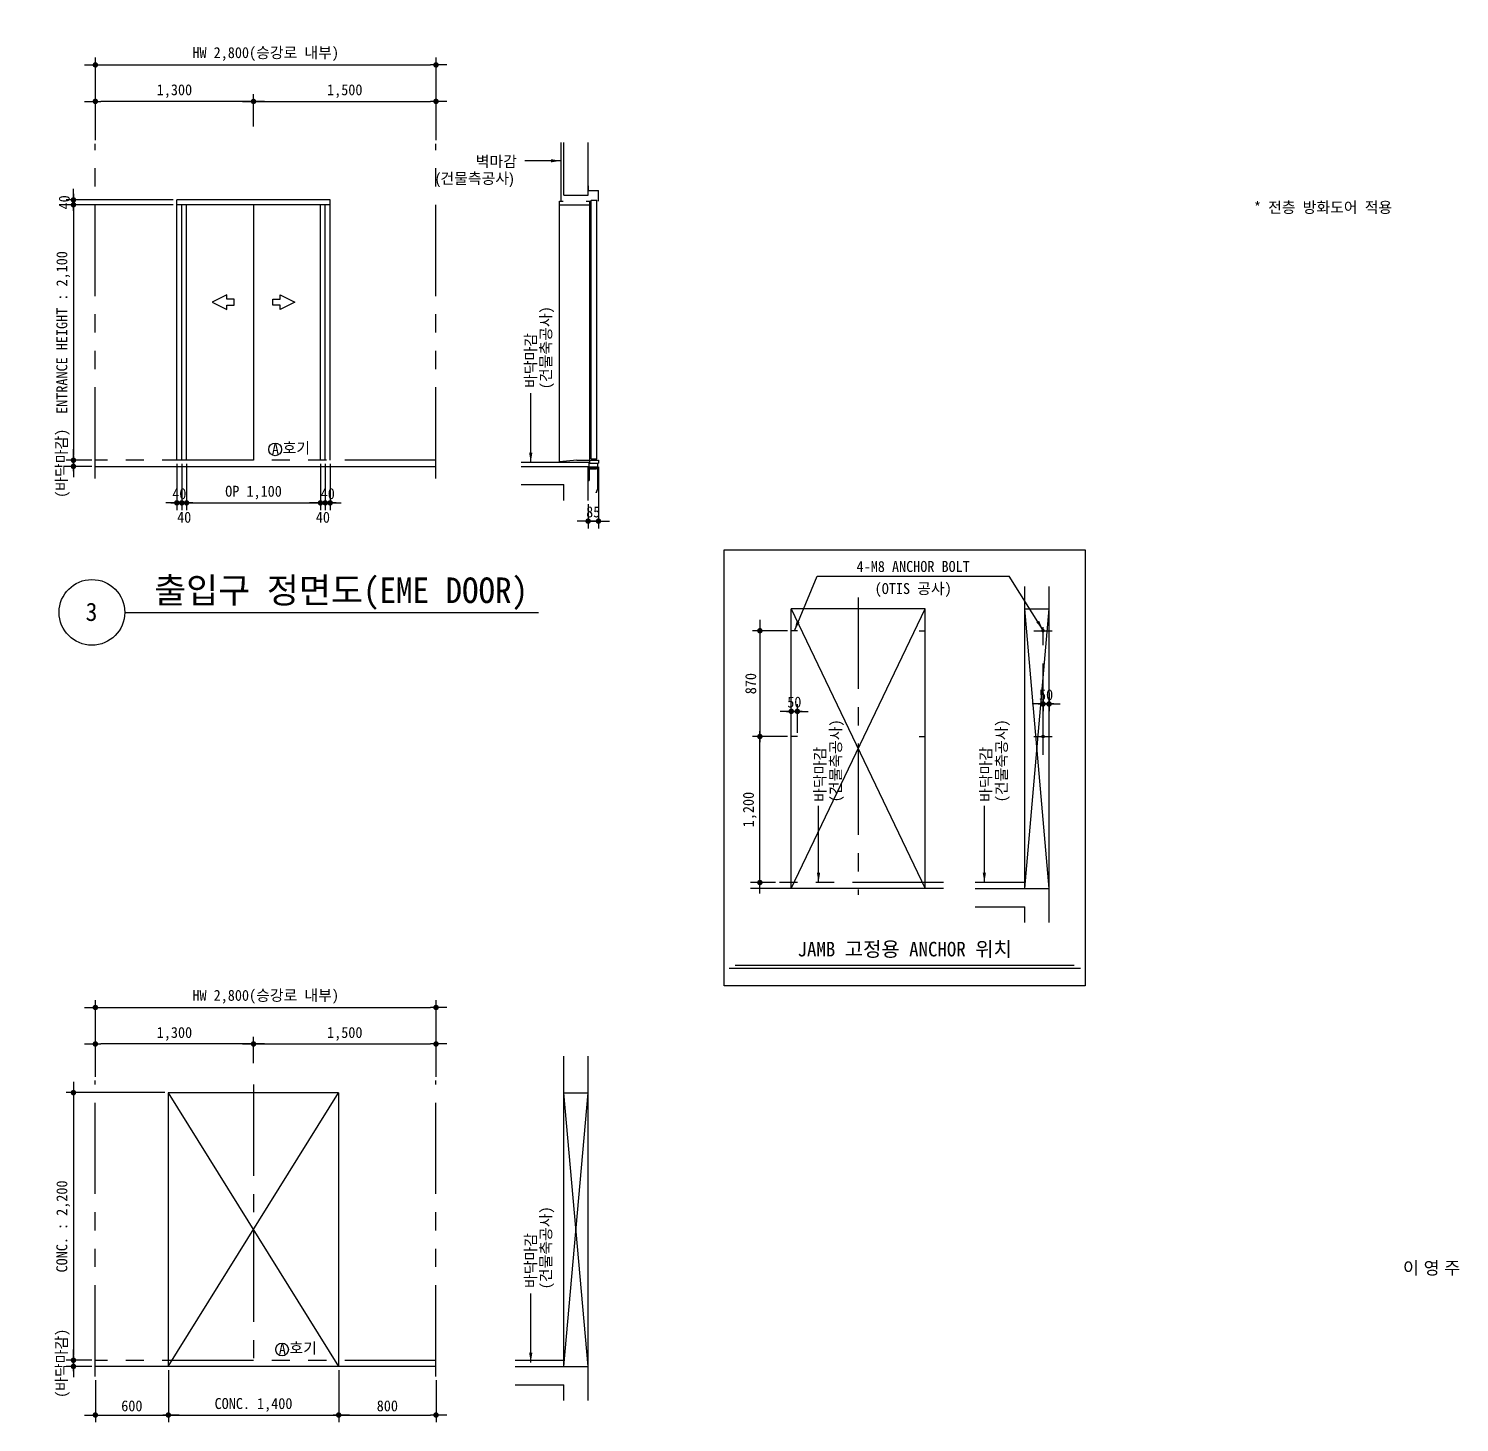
# Model space of a CAD drawing. Extents: x -9109 to 174251, y 57759 to 115528.
# Drawn here: x 53530 to 65290, y 85162 to 96618 of the extents above; entities that cross this region are included whole.
import ezdxf
from ezdxf.enums import TextEntityAlignment as Align

# ---------------------------------------------------------------- set-up
doc = ezdxf.new("R2010")
doc.units = 0
doc.header["$LTSCALE"] = 600
doc.header["$MEASUREMENT"] = 0
doc.linetypes.add('CENTER', pattern=[2, 1.25, -0.25, 0.25, -0.25])
doc.linetypes.add('PHANTOM', pattern=[2.5, 1.25, -0.25, 0.25, -0.25, 0.25, -0.25])
doc.layers.get('0').update_dxf_attribs({"linetype": 'CONTINUOUS'})
for name, color, linetype in [('1', 3, 'CONTINUOUS'), ('3', 1, 'CENTER'), ('4', 6, 'PHANTOM'), ('A-BORD-TEXT', 3, 'CONTINUOUS'), ('A-DIMS', 7, 'CONTINUOUS')]:
    doc.layers.add(name, color=color, linetype=linetype)
for name, color, linetype, lineweight in [('A-MKXS-LEAD', 7, 'CONTINUOUS', 25), ('A-XXXX-SYMB', 7, 'CONTINUOUS', 25), ('A-XXXX-TABL', 7, 'CONTINUOUS', 25), ('A-XXXX-TXT1', 3, 'CONTINUOUS', 25), ('A-XXXX-TXT2', 3, 'CONTINUOUS', 25)]:
    doc.layers.add(name, color=color, linetype=linetype, lineweight=lineweight)
doc.styles.add('HY울릉도L', font='')
doc.styles.add('OTIS', font='')
doc.styles.add('굴림', font='')
doc.styles.add('돋움', font='')
doc.styles.add('돋움체', font='')
doc.styles.add('맑은고딕', font='')
doc.styles.get('HY울릉도L').set_extended_font_data('Dotum')
doc.styles.get('OTIS').set_extended_font_data('Dotum')
doc.styles.get('굴림').set_extended_font_data('Dotum')
doc.styles.get('돋움').set_extended_font_data('DotumChe')
doc.styles.get('돋움체').set_extended_font_data('DotumChe')
doc.styles.get('맑은고딕').set_extended_font_data('Dotum')
doc.dimstyles.new('CDIM', dxfattribs={"dimtxt": 3, "dimasz": 1.5, "dimexe": 2, "dimexo": 1, "dimgap": 1, "dimtad": 1, "dimdec": 0, "dimrnd": 0.5, "dimzin": 0, "dimdsep": 32, "dimlunit": 6, "dimtxsty": 'HY울릉도L', "dimblk1": '_CIDOT', "dimblk2": '_CIDOT', "dimsah": 1, "dimcen": 5.5, "dimclrd": 2, "dimclre": 2, "dimclrt": 7, "dimadec": 0, "dimazin": 0, "dimtfac": 1, "dimtdec": 0, "dimtix": 1, "dimtmove": 2, "dimatfit": 1, "dimldrblk": '_CIDOT', "dimfxl": 1, "dimtolj": 1, "dimtzin": 0, "dimlwd": -1, "dimarcsym": 0})
doc.dimstyles.new('OTIS', dxfattribs={"dimscale": 100, "dimtxt": 2.25, "dimasz": 2, "dimexe": 0.8, "dimexo": 0.8, "dimgap": 0.7, "dimtad": 1, "dimdsep": 46, "dimtxsty": '굴림', "dimblk": 'DOT', "dimcen": 0, "dimclrd": 3, "dimclre": 3, "dimclrt": 3, "dimadec": 0, "dimazin": 0, "dimtfac": 1, "dimtmove": 0, "dimatfit": 3, "dimfxl": 1, "dimtolj": 1, "dimarcsym": 0})

# ---------------------------------------------------------------- blocks, each defined once
blk = doc.blocks.new('_CIDOT')
at = {"color": 0, "linetype": 'ByBlock'}
blk.add_line((2, 0), (-1, 0), dxfattribs=at)
at = {"color": 0, "linetype": 'ByBlock', "const_width": 0.5}
blk.add_lwpolyline([(-0.25, 0, 1), (0.25, 0, 1)], format="xyb", close=True, dxfattribs=at)
blk = doc.blocks.new('*D274')
at = {"layer": 'A-DIMS', "lineweight": -2, "transparency": 16777216}
for p, q in [((54649, 87872), (53839, 87872)), ((54049, 85672), (53839, 85672))]:
    blk.add_line(p, q, dxfattribs=at)
at = {"layer": 'A-DIMS', "transparency": 16777216}
blk.add_line((53899, 87827), (53899, 85717), dxfattribs=at)
at = {"layer": 'A-DIMS', "transparency": 16777216, "xscale": 45, "yscale": 45, "zscale": 45}
for p, rotation in [((53899, 87872), 90), ((53899, 85672), 270)]:
    blk.add_blockref('_CIDOT', p, dxfattribs=dict(at, rotation=rotation))
at = {"layer": 'A-DIMS', "color": 3, "transparency": 16777216, "insert": (53815, 86772), "char_height": 90, "attachment_point": 5, "rotation": 90, "style": '돋움체'}
blk.add_mtext('\\A1;CONC. : 2,200', dxfattribs=at)
blk = doc.blocks.new('*D275')
at = {"layer": 'A-DIMS', "lineweight": -2, "transparency": 16777216}
for p, q in [((54719, 95170), (53839, 95170)), ((54049, 93070), (53839, 93070))]:
    blk.add_line(p, q, dxfattribs=at)
at = {"layer": 'A-DIMS', "transparency": 16777216}
blk.add_line((53899, 95125), (53899, 93115), dxfattribs=at)
at = {"layer": 'A-DIMS', "transparency": 16777216, "xscale": 45, "yscale": 45, "zscale": 45}
for p, rotation in [((53899, 95170), 90), ((53899, 93070), 270)]:
    blk.add_blockref('_CIDOT', p, dxfattribs=dict(at, rotation=rotation))
at = {"layer": 'A-DIMS', "color": 3, "transparency": 16777216, "insert": (53815, 94120), "char_height": 90, "attachment_point": 5, "rotation": 90, "style": '돋움체'}
blk.add_mtext('\\A1;ENTRANCE HEIGHT : 2,100', dxfattribs=at)
blk = doc.blocks.new('*D276')
at = {"layer": 'A-DIMS', "lineweight": -2, "transparency": 16777216}
for p, q in [((54679, 85592), (54679, 85162)), ((56079, 85592), (56079, 85162))]:
    blk.add_line(p, q, dxfattribs=at)
at = {"layer": 'A-DIMS', "transparency": 16777216}
blk.add_line((54724, 85222), (56034, 85222), dxfattribs=at)
at = {"layer": 'A-DIMS', "transparency": 16777216, "xscale": 45, "yscale": 45, "zscale": 45, "rotation": 180}
blk.add_blockref('_CIDOT', (54679, 85222), dxfattribs=at)
at = {"layer": 'A-DIMS', "transparency": 16777216, "xscale": 45, "yscale": 45, "zscale": 45}
blk.add_blockref('_CIDOT', (56079, 85222), dxfattribs=at)
at = {"layer": 'A-DIMS', "color": 3, "transparency": 16777216, "insert": (55379, 85305), "char_height": 90, "attachment_point": 5, "style": '돋움체'}
blk.add_mtext('\\A1;CONC. 1,400', dxfattribs=at)
blk = doc.blocks.new('*D277')
at = {"layer": 'A-DIMS', "lineweight": -2, "transparency": 16777216}
for p, q in [((54079, 95700), (54079, 96080)), ((55379, 95814), (55379, 96080))]:
    blk.add_line(p, q, dxfattribs=at)
at = {"layer": 'A-DIMS', "transparency": 16777216}
blk.add_line((55334, 96020), (54124, 96020), dxfattribs=at)
at = {"layer": 'A-DIMS', "transparency": 16777216, "xscale": 45, "yscale": 45, "zscale": 45, "rotation": 180}
blk.add_blockref('_CIDOT', (54079, 96020), dxfattribs=at)
at = {"layer": 'A-DIMS', "transparency": 16777216, "xscale": 45, "yscale": 45, "zscale": 45}
blk.add_blockref('_CIDOT', (55379, 96020), dxfattribs=at)
at = {"layer": 'A-DIMS', "color": 3, "transparency": 16777216, "insert": (54729, 96104), "char_height": 90, "attachment_point": 5, "style": '돋움체'}
blk.add_mtext('\\A1;1,300', dxfattribs=at)
blk = doc.blocks.new('*D278')
at = {"layer": 'A-DIMS', "lineweight": -2, "transparency": 16777216}
for p, q in [((55379, 95814), (55379, 96080)), ((56879, 95700), (56879, 96080))]:
    blk.add_line(p, q, dxfattribs=at)
at = {"layer": 'A-DIMS', "transparency": 16777216}
blk.add_line((55424, 96020), (56834, 96020), dxfattribs=at)
at = {"layer": 'A-DIMS', "transparency": 16777216, "xscale": 45, "yscale": 45, "zscale": 45, "rotation": 180}
blk.add_blockref('_CIDOT', (55379, 96020), dxfattribs=at)
at = {"layer": 'A-DIMS', "transparency": 16777216, "xscale": 45, "yscale": 45, "zscale": 45}
blk.add_blockref('_CIDOT', (56879, 96020), dxfattribs=at)
at = {"layer": 'A-DIMS', "color": 3, "transparency": 16777216, "insert": (56129, 96104), "char_height": 90, "attachment_point": 5, "style": '돋움체'}
blk.add_mtext('\\A1;1,500', dxfattribs=at)
blk = doc.blocks.new('*D279')
at = {"layer": 'A-DIMS', "lineweight": -2, "transparency": 16777216}
for p, q in [((54079, 95700), (54079, 96380)), ((56879, 95700), (56879, 96380))]:
    blk.add_line(p, q, dxfattribs=at)
at = {"layer": 'A-DIMS', "transparency": 16777216}
blk.add_line((54124, 96320), (56834, 96320), dxfattribs=at)
at = {"layer": 'A-DIMS', "transparency": 16777216, "xscale": 45, "yscale": 45, "zscale": 45, "rotation": 180}
blk.add_blockref('_CIDOT', (54079, 96320), dxfattribs=at)
at = {"layer": 'A-DIMS', "transparency": 16777216, "xscale": 45, "yscale": 45, "zscale": 45}
blk.add_blockref('_CIDOT', (56879, 96320), dxfattribs=at)
at = {"layer": 'A-DIMS', "color": 3, "transparency": 16777216, "insert": (55479, 96409), "char_height": 90, "attachment_point": 5, "style": '돋움체'}
blk.add_mtext('\\A1;HW 2,800(승강로 내부)', dxfattribs=at)
blk = doc.blocks.new('*D280')
at = {"layer": 'A-DIMS', "lineweight": -2, "transparency": 16777216}
for p, q in [((54079, 88002), (54079, 88332)), ((55379, 88115), (55379, 88332))]:
    blk.add_line(p, q, dxfattribs=at)
at = {"layer": 'A-DIMS', "transparency": 16777216}
blk.add_line((55334, 88272), (54124, 88272), dxfattribs=at)
at = {"layer": 'A-DIMS', "transparency": 16777216, "xscale": 45, "yscale": 45, "zscale": 45, "rotation": 180}
blk.add_blockref('_CIDOT', (54079, 88272), dxfattribs=at)
at = {"layer": 'A-DIMS', "transparency": 16777216, "xscale": 45, "yscale": 45, "zscale": 45}
blk.add_blockref('_CIDOT', (55379, 88272), dxfattribs=at)
at = {"layer": 'A-DIMS', "color": 3, "transparency": 16777216, "insert": (54729, 88355), "char_height": 90, "attachment_point": 5, "style": '돋움체'}
blk.add_mtext('\\A1;1,300', dxfattribs=at)
blk = doc.blocks.new('*D281')
at = {"layer": 'A-DIMS', "lineweight": -2, "transparency": 16777216}
for p, q in [((55379, 88115), (55379, 88332)), ((56879, 88002), (56879, 88332))]:
    blk.add_line(p, q, dxfattribs=at)
at = {"layer": 'A-DIMS', "transparency": 16777216}
blk.add_line((55424, 88272), (56834, 88272), dxfattribs=at)
at = {"layer": 'A-DIMS', "transparency": 16777216, "xscale": 45, "yscale": 45, "zscale": 45, "rotation": 180}
blk.add_blockref('_CIDOT', (55379, 88272), dxfattribs=at)
at = {"layer": 'A-DIMS', "transparency": 16777216, "xscale": 45, "yscale": 45, "zscale": 45}
blk.add_blockref('_CIDOT', (56879, 88272), dxfattribs=at)
at = {"layer": 'A-DIMS', "color": 3, "transparency": 16777216, "insert": (56129, 88355), "char_height": 90, "attachment_point": 5, "style": '돋움체'}
blk.add_mtext('\\A1;1,500', dxfattribs=at)
blk = doc.blocks.new('*D282')
at = {"layer": 'A-DIMS', "lineweight": -2, "transparency": 16777216}
for p, q in [((54079, 88002), (54079, 88632)), ((56879, 88002), (56879, 88632))]:
    blk.add_line(p, q, dxfattribs=at)
at = {"layer": 'A-DIMS', "transparency": 16777216}
blk.add_line((54124, 88572), (56834, 88572), dxfattribs=at)
at = {"layer": 'A-DIMS', "transparency": 16777216, "xscale": 45, "yscale": 45, "zscale": 45, "rotation": 180}
blk.add_blockref('_CIDOT', (54079, 88572), dxfattribs=at)
at = {"layer": 'A-DIMS', "transparency": 16777216, "xscale": 45, "yscale": 45, "zscale": 45}
blk.add_blockref('_CIDOT', (56879, 88572), dxfattribs=at)
at = {"layer": 'A-DIMS', "color": 3, "transparency": 16777216, "insert": (55479, 88660), "char_height": 90, "attachment_point": 5, "style": '돋움체'}
blk.add_mtext('\\A1;HW 2,800(승강로 내부)', dxfattribs=at)
blk = doc.blocks.new('*D283')
at = {"layer": 'A-DIMS', "lineweight": -2, "transparency": 16777216}
for p, q in [((54079, 85509), (54079, 85162)), ((54679, 85592), (54679, 85162))]:
    blk.add_line(p, q, dxfattribs=at)
at = {"layer": 'A-DIMS', "transparency": 16777216}
blk.add_line((54124, 85222), (54634, 85222), dxfattribs=at)
at = {"layer": 'A-DIMS', "transparency": 16777216, "xscale": 45, "yscale": 45, "zscale": 45, "rotation": 180}
blk.add_blockref('_CIDOT', (54079, 85222), dxfattribs=at)
at = {"layer": 'A-DIMS', "transparency": 16777216, "xscale": 45, "yscale": 45, "zscale": 45}
blk.add_blockref('_CIDOT', (54679, 85222), dxfattribs=at)
at = {"layer": 'A-DIMS', "color": 3, "transparency": 16777216, "insert": (54379, 85297), "char_height": 90, "attachment_point": 5, "style": '돋움체'}
blk.add_mtext('\\A1;600', dxfattribs=at)
blk = doc.blocks.new('*D284')
at = {"layer": 'A-DIMS', "lineweight": -2, "transparency": 16777216}
for p, q in [((56079, 85592), (56079, 85162)), ((56879, 85509), (56879, 85162))]:
    blk.add_line(p, q, dxfattribs=at)
at = {"layer": 'A-DIMS', "transparency": 16777216}
blk.add_line((56124, 85222), (56834, 85222), dxfattribs=at)
at = {"layer": 'A-DIMS', "transparency": 16777216, "xscale": 45, "yscale": 45, "zscale": 45, "rotation": 180}
blk.add_blockref('_CIDOT', (56079, 85222), dxfattribs=at)
at = {"layer": 'A-DIMS', "transparency": 16777216, "xscale": 45, "yscale": 45, "zscale": 45}
blk.add_blockref('_CIDOT', (56879, 85222), dxfattribs=at)
at = {"layer": 'A-DIMS', "color": 3, "transparency": 16777216, "insert": (56479, 85297), "char_height": 90, "attachment_point": 5, "style": '돋움체'}
blk.add_mtext('\\A1;800', dxfattribs=at)
blk = doc.blocks.new('*D285')
at = {"layer": 'A-DIMS', "lineweight": -2, "transparency": 16777216}
for p, q in [((54829, 93040), (54829, 92660)), ((55929, 93040), (55929, 92660))]:
    blk.add_line(p, q, dxfattribs=at)
at = {"layer": 'A-DIMS', "transparency": 16777216}
blk.add_line((54874, 92720), (55884, 92720), dxfattribs=at)
at = {"layer": 'A-DIMS', "transparency": 16777216, "xscale": 45, "yscale": 45, "zscale": 45, "rotation": 180}
blk.add_blockref('_CIDOT', (54829, 92720), dxfattribs=at)
at = {"layer": 'A-DIMS', "transparency": 16777216, "xscale": 45, "yscale": 45, "zscale": 45}
blk.add_blockref('_CIDOT', (55929, 92720), dxfattribs=at)
at = {"layer": 'A-DIMS', "color": 3, "transparency": 16777216, "insert": (55379, 92804), "char_height": 90, "attachment_point": 5, "style": '돋움체'}
blk.add_mtext('\\A1;OP 1,100', dxfattribs=at)
blk = doc.blocks.new('*D286')
at = {"layer": 'A-DIMS', "lineweight": -2, "transparency": 16777216}
for p, q in [((54749, 93040), (54749, 92660)), ((54789, 93040), (54789, 92660))]:
    blk.add_line(p, q, dxfattribs=at)
at = {"layer": 'A-DIMS', "transparency": 16777216}
for p, q in [((54704, 92720), (54659, 92720)), ((54789, 92720), (54749, 92720)), ((54834, 92720), (54879, 92720))]:
    blk.add_line(p, q, dxfattribs=at)
at = {"layer": 'A-DIMS', "transparency": 16777216, "xscale": 45, "yscale": 45, "zscale": 45, "rotation": 180}
blk.add_blockref('_CIDOT', (54789, 92720), dxfattribs=at)
at = {"layer": 'A-DIMS', "transparency": 16777216, "xscale": 45, "yscale": 45, "zscale": 45}
blk.add_blockref('_CIDOT', (54749, 92720), dxfattribs=at)
at = {"layer": 'A-DIMS', "color": 3, "transparency": 16777216, "insert": (54769, 92795), "char_height": 90, "attachment_point": 5, "style": '돋움체'}
blk.add_mtext('\\A1;40', dxfattribs=at)
blk = doc.blocks.new('*D287')
at = {"layer": 'A-DIMS', "lineweight": -2, "transparency": 16777216}
for p, q in [((54789, 93040), (54789, 92660)), ((54829, 93040), (54829, 92660))]:
    blk.add_line(p, q, dxfattribs=at)
at = {"layer": 'A-DIMS', "transparency": 16777216}
for p, q in [((54744, 92720), (54699, 92720)), ((54789, 92720), (54829, 92720)), ((54874, 92720), (54919, 92720))]:
    blk.add_line(p, q, dxfattribs=at)
at = {"layer": 'A-DIMS', "transparency": 16777216, "xscale": 45, "yscale": 45, "zscale": 45, "rotation": 180}
blk.add_blockref('_CIDOT', (54829, 92720), dxfattribs=at)
at = {"layer": 'A-DIMS', "transparency": 16777216, "xscale": 45, "yscale": 45, "zscale": 45}
blk.add_blockref('_CIDOT', (54789, 92720), dxfattribs=at)
at = {"layer": 'A-DIMS', "color": 3, "transparency": 16777216, "insert": (54809, 92601), "char_height": 90, "attachment_point": 5, "style": '돋움체'}
blk.add_mtext('\\A1;40', dxfattribs=at)
blk = doc.blocks.new('*D288')
at = {"layer": 'A-DIMS', "lineweight": -2, "transparency": 16777216}
for p, q in [((55969, 93040), (55969, 92660)), ((56009, 93040), (56009, 92660))]:
    blk.add_line(p, q, dxfattribs=at)
at = {"layer": 'A-DIMS', "transparency": 16777216}
for p, q in [((55924, 92720), (55879, 92720)), ((55969, 92720), (56009, 92720)), ((56054, 92720), (56099, 92720))]:
    blk.add_line(p, q, dxfattribs=at)
at = {"layer": 'A-DIMS', "transparency": 16777216, "xscale": 45, "yscale": 45, "zscale": 45, "rotation": 180}
blk.add_blockref('_CIDOT', (56009, 92720), dxfattribs=at)
at = {"layer": 'A-DIMS', "transparency": 16777216, "xscale": 45, "yscale": 45, "zscale": 45}
blk.add_blockref('_CIDOT', (55969, 92720), dxfattribs=at)
at = {"layer": 'A-DIMS', "color": 3, "transparency": 16777216, "insert": (55989, 92795), "char_height": 90, "attachment_point": 5, "style": '돋움체'}
blk.add_mtext('\\A1;40', dxfattribs=at)
blk = doc.blocks.new('*D289')
at = {"layer": 'A-DIMS', "lineweight": -2, "transparency": 16777216}
for p, q in [((55929, 93040), (55929, 92660)), ((55969, 93040), (55969, 92660))]:
    blk.add_line(p, q, dxfattribs=at)
at = {"layer": 'A-DIMS', "transparency": 16777216}
for p, q in [((55884, 92720), (55839, 92720)), ((55969, 92720), (55929, 92720)), ((56014, 92720), (56059, 92720))]:
    blk.add_line(p, q, dxfattribs=at)
at = {"layer": 'A-DIMS', "transparency": 16777216, "xscale": 45, "yscale": 45, "zscale": 45, "rotation": 180}
blk.add_blockref('_CIDOT', (55969, 92720), dxfattribs=at)
at = {"layer": 'A-DIMS', "transparency": 16777216, "xscale": 45, "yscale": 45, "zscale": 45}
blk.add_blockref('_CIDOT', (55929, 92720), dxfattribs=at)
at = {"layer": 'A-DIMS', "color": 3, "transparency": 16777216, "insert": (55949, 92601), "char_height": 90, "attachment_point": 5, "style": '돋움체'}
blk.add_mtext('\\A1;40', dxfattribs=at)
blk = doc.blocks.new('*D290')
at = {"layer": 'A-DIMS', "transparency": 16777216}
for p, q in [((53899, 93115), (53899, 93160)), ((53899, 93070), (53899, 93020)), ((53899, 92975), (53899, 92930))]:
    blk.add_line(p, q, dxfattribs=at)
at = {"layer": 'A-DIMS', "lineweight": -2, "transparency": 16777216}
for p, q in [((54049, 93070), (53839, 93070)), ((54049, 93020), (53839, 93020))]:
    blk.add_line(p, q, dxfattribs=at)
at = {"layer": 'A-DIMS', "transparency": 16777216, "xscale": 45, "yscale": 45, "zscale": 45}
for p, rotation in [((53899, 93070), 270), ((53899, 93020), 90)]:
    blk.add_blockref('_CIDOT', p, dxfattribs=dict(at, rotation=rotation))
at = {"layer": 'A-DIMS', "color": 3, "transparency": 16777216, "insert": (53812, 93045), "char_height": 90, "attachment_point": 5, "rotation": 90, "style": '돋움체'}
blk.add_mtext('\\A1;(바닥마감)', dxfattribs=at)
blk = doc.blocks.new('*D291')
at = {"layer": 'A-DIMS', "transparency": 16777216}
for p, q in [((53899, 85717), (53899, 85762)), ((53899, 85672), (53899, 85622)), ((53899, 85577), (53899, 85532))]:
    blk.add_line(p, q, dxfattribs=at)
at = {"layer": 'A-DIMS', "lineweight": -2, "transparency": 16777216}
for p, q in [((54049, 85672), (53839, 85672)), ((54049, 85622), (53839, 85622))]:
    blk.add_line(p, q, dxfattribs=at)
at = {"layer": 'A-DIMS', "transparency": 16777216, "xscale": 45, "yscale": 45, "zscale": 45}
for p, rotation in [((53899, 85672), 270), ((53899, 85622), 90)]:
    blk.add_blockref('_CIDOT', p, dxfattribs=dict(at, rotation=rotation))
at = {"layer": 'A-DIMS', "color": 3, "transparency": 16777216, "insert": (53812, 85647), "char_height": 90, "attachment_point": 5, "rotation": 90, "style": '돋움체'}
blk.add_mtext('\\A1;(바닥마감)', dxfattribs=at)
blk = doc.blocks.new('방향')
at = {"layer": '1'}
blk.add_lwpolyline([(-220, 25), (-220, 60), (-340, 0), (-220, -60), (-220, -25), (-160, -25), (-160, 25)], close=True, dxfattribs=at)
blk = doc.blocks.new('*D292')
at = {"layer": 'A-DIMS', "transparency": 16777216}
for p, q in [((53899, 95255), (53899, 95300)), ((53899, 95170), (53899, 95210)), ((53899, 95125), (53899, 95080))]:
    blk.add_line(p, q, dxfattribs=at)
at = {"layer": 'A-DIMS', "lineweight": -2, "transparency": 16777216}
for p, q in [((54719, 95210), (53839, 95210)), ((54719, 95170), (53839, 95170))]:
    blk.add_line(p, q, dxfattribs=at)
at = {"layer": 'A-DIMS', "transparency": 16777216, "xscale": 45, "yscale": 45, "zscale": 45}
for p, rotation in [((53899, 95170), 90), ((53899, 95210), 270)]:
    blk.add_blockref('_CIDOT', p, dxfattribs=dict(at, rotation=rotation))
at = {"layer": 'A-DIMS', "color": 3, "transparency": 16777216, "insert": (53824, 95190), "char_height": 90, "attachment_point": 5, "rotation": 90, "style": '돋움체'}
blk.add_mtext('\\A1;40', dxfattribs=at)
blk = doc.blocks.new('*D293')
at = {"layer": 'A-DIMS', "lineweight": -2, "transparency": 16777216}
for p, q in [((58214, 93016), (58214, 92510)), ((58129, 92710), (58129, 92510))]:
    blk.add_line(p, q, dxfattribs=at)
at = {"layer": 'A-DIMS', "transparency": 16777216}
for p, q in [((58084, 92570), (58039, 92570)), ((58214, 92570), (58129, 92570)), ((58259, 92570), (58304, 92570))]:
    blk.add_line(p, q, dxfattribs=at)
at = {"layer": 'A-DIMS', "transparency": 16777216, "xscale": 45, "yscale": 45, "zscale": 45}
blk.add_blockref('_CIDOT', (58129, 92570), dxfattribs=at)
at = {"layer": 'A-DIMS', "transparency": 16777216, "xscale": 45, "yscale": 45, "zscale": 45, "rotation": 180}
blk.add_blockref('_CIDOT', (58214, 92570), dxfattribs=at)
at = {"layer": 'A-DIMS', "color": 3, "transparency": 16777216, "insert": (58171, 92645), "char_height": 90, "attachment_point": 5, "style": '돋움체'}
blk.add_mtext('\\A1;85', dxfattribs=at)
blk = doc.blocks.new('*D1006')
at = {"layer": 'A-DIMS', "lineweight": -2, "transparency": 16777216}
for p, q in [((59769, 90799), (59481, 90799)), ((59669, 89599), (59481, 89599))]:
    blk.add_line(p, q, dxfattribs=at)
at = {"layer": 'A-DIMS', "transparency": 16777216}
blk.add_line((59541, 89644), (59541, 90754), dxfattribs=at)
at = {"layer": 'A-DIMS', "transparency": 16777216, "xscale": 45, "yscale": 45, "zscale": 45}
for p, rotation in [((59541, 90799), 90), ((59541, 89599), 270)]:
    blk.add_blockref('_CIDOT', p, dxfattribs=dict(at, rotation=rotation))
at = {"layer": 'A-DIMS', "color": 3, "transparency": 16777216, "insert": (59458, 90199), "char_height": 90, "attachment_point": 5, "rotation": 90, "style": '돋움체'}
blk.add_mtext('\\A1;1,200', dxfattribs=at)
blk = doc.blocks.new('*D1007')
at = {"layer": 'A-DIMS', "lineweight": -2, "transparency": 16777216}
for p, q in [((59769, 91669), (59481, 91669)), ((59769, 90799), (59481, 90799))]:
    blk.add_line(p, q, dxfattribs=at)
at = {"layer": 'A-DIMS', "transparency": 16777216}
blk.add_line((59541, 91624), (59541, 90844), dxfattribs=at)
at = {"layer": 'A-DIMS', "transparency": 16777216, "xscale": 45, "yscale": 45, "zscale": 45}
for p, rotation in [((59541, 91669), 90), ((59541, 90799), 270)]:
    blk.add_blockref('_CIDOT', p, dxfattribs=dict(at, rotation=rotation))
at = {"layer": 'A-DIMS', "color": 3, "transparency": 16777216, "insert": (59466, 91234), "char_height": 90, "attachment_point": 5, "rotation": 90, "style": '돋움체'}
blk.add_mtext('\\A1;870', dxfattribs=at)
blk = doc.blocks.new('*D1008')
at = {"layer": 'A-DIMS', "lineweight": -2, "transparency": 16777216}
for p, q in [((61868, 91158), (61868, 91007)), ((61918, 91158), (61918, 91007))]:
    blk.add_line(p, q, dxfattribs=at)
at = {"layer": 'A-DIMS', "transparency": 16777216}
for p, q in [((61823, 91067), (61778, 91067)), ((61918, 91067), (61868, 91067)), ((61963, 91067), (62008, 91067))]:
    blk.add_line(p, q, dxfattribs=at)
at = {"layer": 'A-DIMS', "transparency": 16777216, "xscale": 45, "yscale": 45, "zscale": 45}
blk.add_blockref('_CIDOT', (61868, 91067), dxfattribs=at)
at = {"layer": 'A-DIMS', "transparency": 16777216, "xscale": 45, "yscale": 45, "zscale": 45, "rotation": 180}
blk.add_blockref('_CIDOT', (61918, 91067), dxfattribs=at)
at = {"layer": 'A-DIMS', "color": 3, "transparency": 16777216, "insert": (61893, 91142), "char_height": 90, "attachment_point": 5, "style": '돋움체'}
blk.add_mtext('\\A1;50', dxfattribs=at)
blk = doc.blocks.new('*D1009')
at = {"layer": 'A-DIMS', "lineweight": -2, "transparency": 16777216}
for p, q in [((59799, 90829), (59799, 91066)), ((59849, 90829), (59849, 91066))]:
    blk.add_line(p, q, dxfattribs=at)
at = {"layer": 'A-DIMS', "transparency": 16777216}
for p, q in [((59754, 91006), (59709, 91006)), ((59799, 91006), (59849, 91006)), ((59894, 91006), (59939, 91006))]:
    blk.add_line(p, q, dxfattribs=at)
at = {"layer": 'A-DIMS', "transparency": 16777216, "xscale": 45, "yscale": 45, "zscale": 45}
blk.add_blockref('_CIDOT', (59799, 91006), dxfattribs=at)
at = {"layer": 'A-DIMS', "transparency": 16777216, "xscale": 45, "yscale": 45, "zscale": 45, "rotation": 180}
blk.add_blockref('_CIDOT', (59849, 91006), dxfattribs=at)
at = {"layer": 'A-DIMS', "color": 3, "transparency": 16777216, "insert": (59824, 91082), "char_height": 90, "attachment_point": 5, "style": '돋움체'}
blk.add_mtext('\\A1;50', dxfattribs=at)

msp = doc.modelspace()

# ---------------------------------------------------------------- linework, layer by layer
for p, q in [((57930.7, 95249.9), (57930.7, 95683.1)), ((58130.7, 95249.9), (58130.7, 95683.1)), ((58132.7, 95285.3), (58132.7, 95325.8)), ((58159.9, 95285.3), (58132.7, 95285.3)), ((58139.5, 95287.4), (58215.7, 95287.4)), ((58215.7, 95199.8), (58215.7, 95287.4)), ((54748.7, 93069.9), (54748.7, 95209.9)), ((56008.7, 95209.9), (54748.7, 95209.9)), ((56008.7, 95169.9), (54748.7, 95169.9)), ((54788.7, 93069.9), (54788.7, 95169.9)), ((54828.7, 93069.9), (54828.7, 95169.9)), ((55378.7, 95169.9), (55378.7, 93069.9)), ((55928.7, 93069.9), (55928.7, 95169.9)), ((55968.7, 93069.9), (55968.7, 95169.9)), ((56008.7, 93069.9), (56008.7, 95209.9)), ((57893.7, 93052.9), (57893.7, 95199.9)), ((57893.7, 95199.9), (57923.7, 95199.9)), ((57893.7, 95169.9), (58143.7, 95169.9)), ((57930.7, 95249.9), (58130.7, 95249.9)), ((58113.7, 95199.9), (58143.7, 95199.9)), ((58143.7, 93046.2), (58143.7, 95199.9)), ((58153.7, 93080.9), (58153.7, 95208.9)), ((58153.7, 95208.9), (58200.7, 95208.9)), ((58153.7, 95208.9), (58200.7, 95208.9)), ((58200.7, 93080.9), (58200.7, 95208.9)), ((57894.8, 93054), (58143.7, 93054)), ((58143.7, 93069.9), (58213.7, 93069.9)), ((58207.5, 93046.2), (58207.5, 93007.8)), ((54078.7, 93019.9), (56878.7, 93019.9)), ((57578.7, 93019.9), (58128.7, 93019.9)), ((58128.7, 92739.9), (58128.7, 93019.9)), ((58128.7, 92904.1), (58136.7, 92904.1)), ((58135.9, 93007.8), (58207.5, 93007.8)), ((58136.7, 92991.8), (58136.7, 92904.1)), ((58144.7, 92999.8), (58199.3, 92999.8)), ((58206.3, 93007.8), (58206.3, 92834)), ((58207.5, 93007.8), (58207.5, 92834)), ((57578.7, 92869.9), (57928.7, 92869.9)), ((57928.7, 92739.9), (57928.7, 92869.9)), ((58206.4, 92834.5), (58194.1, 92804)), ((58195.2, 92803.5), (58194.1, 92804)), ((58207.5, 92834), (58195.2, 92803.5)), ((61718.3, 89549.3), (61718.3, 92032.5)), ((61918.3, 89549.3), (61918.3, 92032.5)), ((59799.3, 89549.3), (59799.3, 91849.3)), ((60899.3, 91849.3), (59799.3, 91849.3)), ((60899.3, 89549.3), (60899.3, 91849.3)), ((61718.3, 91849.3), (61918.3, 91849.3)), ((59849.3, 91669.3), (59799.3, 91669.3)), ((60849.3, 91669.3), (60899.3, 91669.3)), ((59849.3, 90799.3), (59799.3, 90799.3)), ((60849.3, 90799.3), (60899.3, 90799.3)), ((61051.1, 89549.3), (59464.1, 89549.3)), ((61310.2, 89549.3), (61918.3, 89549.3)), ((61918.3, 89269.3), (61918.3, 89549.3)), ((61310.2, 89399.3), (61718.3, 89399.3)), ((61718.3, 89269.3), (61718.3, 89399.3)), ((57928.7, 85621.5), (57928.7, 88171.5)), ((58128.7, 85621.5), (58128.7, 88171.5)), ((54678.7, 87871.5), (54678.7, 85621.5)), ((56078.7, 87871.5), (54678.7, 87871.5)), ((56078.7, 87871.5), (56078.7, 85621.5)), ((57928.7, 87871.5), (58128.7, 87871.5)), ((56878.7, 85621.5), (54078.7, 85621.5)), ((57528.7, 85621.5), (58128.7, 85621.5)), ((58128.7, 85341.5), (58128.7, 85621.5)), ((57528.7, 85471.5), (57928.7, 85471.5)), ((57928.7, 85341.5), (57928.7, 85471.5))]:
    msp.add_line(p, q)
at = {"color": 7}
for p, q in [((58135.9, 93046.2), (58135.9, 93007.8)), ((58135.9, 93046.2), (58213.7, 93046.2)), ((58141, 93069.9), (58143.7, 93069.9)), ((58153.7, 93080.9), (58200.7, 93080.9)), ((58213.7, 93069.9), (58213.7, 93046.2)), ((58135.9, 93015.4), (58207.5, 93015.4)), ((58199.3, 93007.8), (58199.3, 92999.8))]:
    msp.add_line(p, q, dxfattribs=at)
for radius in [16, 8]:
    msp.add_arc((58144.7, 92991.8), radius, 90, 180)
at = {"layer": '1'}
for p, q in [((59799.3, 89549.3), (60899.3, 91849.3)), ((59799.3, 91849.3), (60899.3, 89549.3)), ((61718.3, 89549.3), (61918.3, 91849.3)), ((61918.3, 89549.3), (61718.3, 91849.3)), ((59337.1, 88919), (62125.1, 88919)), ((59287.1, 88894), (62175.1, 88894)), ((54678.7, 85621.5), (56078.7, 87871.5)), ((54678.7, 87871.5), (56078.7, 85621.5)), ((57928.7, 85621.5), (58128.7, 87871.5)), ((58128.7, 85621.5), (57928.7, 87871.5))]:
    msp.add_line(p, q, dxfattribs=at)
at = {"layer": '1', "const_width": 15}
for points in [[(61860.8, 91669.3, 1), (61875.8, 91669.3, 1)], [(61860.8, 90799.3, 1), (61875.8, 90799.3, 1)]]:
    msp.add_lwpolyline(points, format="xyb", close=True, dxfattribs=at)
at = {"layer": '1'}
for centre in [(55557, 93159.2), (55613.7, 85760.7)]:
    msp.add_circle(centre, 52.5, dxfattribs=at)
at = {"layer": '3'}
for p, q in [((60349.3, 91941.1), (60349.3, 89499.3)), ((61868.3, 90649.3), (61868.3, 91779.3)), ((61793.3, 91669.3), (61943.3, 91669.3)), ((61793.3, 90799.3), (61943.3, 90799.3)), ((55378.7, 87938.6), (55378.7, 85571.5))]:
    msp.add_line(p, q, dxfattribs=at)
at = {"layer": '4'}
for p, q in [((54078.7, 92919.9), (54078.7, 95669.9)), ((56878.7, 92919.9), (56878.7, 95669.9)), ((57904, 95683.1), (57904, 95199.9)), ((56878.7, 93069.9), (54078.7, 93069.9)), ((57893.7, 93052.9), (57578.7, 93051.4)), ((58036.7, 93069.9), (57894.8, 93058.1)), ((58036.7, 93069.9), (58143.7, 93069.9)), ((61051.1, 89599.3), (59464.1, 89599.3)), ((61718.3, 89599.3), (61310.2, 89599.3)), ((54078.7, 85539), (54078.7, 87971.5)), ((56878.7, 85539), (56878.7, 87971.5)), ((56878.7, 85671.5), (54078.7, 85671.5)), ((57928.7, 85671.5), (57528.7, 85671.5))]:
    msp.add_line(p, q, dxfattribs=at)
at = {"layer": 'A-MKXS-LEAD'}
msp.add_line((60011.5, 92117.2), (61590.7, 92117.2), dxfattribs=at)
at = {"layer": 'A-XXXX-SYMB'}
msp.add_line((54320.8, 91819.9), (57721.5, 91819.9), dxfattribs=at)
msp.add_circle((54050.8, 91819.9), 270, dxfattribs=at)
at = {"layer": 'A-XXXX-TABL'}
msp.add_lwpolyline([(59248.3, 92334.3), (62213.8, 92334.3), (62213.8, 88749.2), (59248.3, 88749.2)], close=True, dxfattribs=at)

# ---------------------------------------------------------------- block references
at = {"layer": '1'}
msp.add_blockref('방향', (55378.7, 94369.9), dxfattribs=at)
at = {"layer": '1', "xscale": -1}
msp.add_blockref('방향', (55378.7, 94369.9), dxfattribs=at)

# ---------------------------------------------------------------- texts
at = {"layer": '1', "style": 'OTIS'}
for s, p in [('벽마감', (57205.5, 95481.2)), ('(건물측공사)', (56875.4, 95342.2))]:
    msp.add_text(s, height=90, dxfattribs=at).set_placement(p)
at = {"layer": 'A-BORD-TEXT', "style": '맑은고딕'}
msp.add_text('이 영 주', height=105, dxfattribs=at).set_placement((65297.9, 86378.3), align=Align.RIGHT)
at = {"layer": 'A-XXXX-TXT1', "style": '돋움체'}
msp.add_text('출입구 정면도(EME DOOR)', height=210, dxfattribs=at).set_placement((57635.8, 91833.5), align=Align.BOTTOM_RIGHT)
msp.add_text('3', height=150, dxfattribs=at).set_placement((54047.4, 91823.2), align=Align.MIDDLE)
at = {"layer": 'A-XXXX-TXT2', "style": '돋움'}
for s, p in [('* 전층 방화도어 적용', (63601.6, 95103.8)), ('호기', (55617.7, 93125.7)), ('호기', (55674.5, 85727.3))]:
    msp.add_text(s, height=90, dxfattribs=at).set_placement(p)
for s, p in [('(건물축공사)', (57826.3, 93654.5)), ('바닥마감', (57701.7, 93664.4)), ('(건물축공사)', (60208.7, 90259.1)), ('(건물축공사)', (61571.6, 90259.1)), ('바닥마감', (60080, 90261.9)), ('바닥마감', (61443, 90261.9)), ('(건물축공사)', (57826.3, 86256.1)), ('바닥마감', (57701.7, 86266))]:
    msp.add_text(s, height=90, rotation=90, dxfattribs=at).set_placement(p)
for p in [(55559.2, 93163.5), (55615.9, 85765.1)]:
    msp.add_text('A', height=90, dxfattribs=at).set_placement(p, align=Align.MIDDLE_CENTER)
for s, height, p in [('4-M8 ANCHOR BOLT', 90, (60801.1, 92152)), ('(OTIS 공사)', 90, (60801.1, 91970.5)), ('JAMB 고정용 ANCHOR 위치', 120, (60731.1, 88991.6))]:
    msp.add_text(s, height=height, dxfattribs=at).set_placement(p, align=Align.CENTER)

# ---------------------------------------------------------------- dimensions: what is measured, and where the dimension line sits
at = {"layer": 'A-DIMS'}
for base, p1, p2, text, picture, middle in [((56878.7, 96319.9), (54078.7, 95669.9), (56878.7, 95669.9), 'HW <>(승강로 내부)', '*D279', (55478.7, 96408.8)), ((55928.7, 92719.9), (54828.7, 93069.9), (55928.7, 93069.9), 'OP <>', '*D285', (55378.7, 92803.8)), ((56878.7, 88571.5), (54078.7, 87971.5), (56878.7, 87971.5), 'HW <>(승강로 내부)', '*D282', (55478.7, 88660.4)), ((56078.7, 85221.5), (54678.7, 85621.5), (56078.7, 85621.5), 'CONC. <>', '*D276', (55378.7, 85305.4))]:
    dim = msp.add_linear_dim(base=base, p1=p1, p2=p2, text=text, dimstyle='CDIM', override={"dimscale": 30, "dimtxsty": '돋움체', "dimclrd": 256, "dimclre": 256, "dimclrt": 3}, dxfattribs=at)
    dim.commit()
    dim.dimension.update_dxf_attribs({"geometry": picture, "text_midpoint": middle})
for base, p1, p2, picture, middle in [((54078.7, 96019.9), (55378.7, 95783.9), (54078.7, 95669.9), '*D277', (54728.7, 96103.5)), ((54748.7, 92719.9), (54788.7, 93069.9), (54748.7, 93069.9), '*D286', (54768.7, 92795)), ((58128.7, 92569.9), (58213.7, 93046.2), (58128.7, 92739.9), '*D293', (58171.2, 92645)), ((59849.3, 91006.5), (59799.3, 90799.3), (59849.3, 90799.3), '*D1009', (59824.3, 91081.5)), ((61868.3, 91067.3), (61918.3, 91187.5), (61868.3, 91187.5), '*D1008', (61893.3, 91142.3)), ((54078.7, 88271.5), (55378.7, 88085.4), (54078.7, 87971.5), '*D280', (54728.7, 88355.1)), ((54678.7, 85221.5), (54078.7, 85539), (54678.7, 85621.5), '*D283', (54378.7, 85296.6)), ((56878.7, 85221.5), (56078.7, 85621.5), (56878.7, 85539), '*D284', (56478.7, 85296.6))]:
    dim = msp.add_linear_dim(base=base, p1=p1, p2=p2, dimstyle='CDIM', override={"dimscale": 30, "dimtxsty": '돋움체', "dimclrd": 256, "dimclre": 256, "dimclrt": 3}, dxfattribs=at)
    dim.commit()
    dim.dimension.update_dxf_attribs({"geometry": picture, "text_midpoint": middle})
for base, p1, p2, angle, picture, middle in [((56878.7, 96019.9), (55378.7, 95783.9), (56878.7, 95669.9), 180, '*D278', (56128.7, 96103.5)), ((53898.7, 95209.9), (54748.7, 95169.9), (54748.7, 95209.9), 90, '*D292', (53823.7, 95189.9)), ((56008.7, 92719.9), (55968.7, 93069.9), (56008.7, 93069.9), 180, '*D288', (55988.7, 92795)), ((59541.5, 90799.3), (59799.3, 91669.3), (59799.3, 90799.3), 90, '*D1007', (59466.4, 91234.3)), ((59541.5, 90799.3), (59699.3, 89599.3), (59799.3, 90799.3), 90, '*D1006', (59457.9, 90199.3)), ((56878.7, 88271.5), (55378.7, 88085.4), (56878.7, 87971.5), 180, '*D281', (56128.7, 88355.1))]:
    dim = msp.add_linear_dim(base=base, p1=p1, p2=p2, angle=angle, dimstyle='CDIM', override={"dimscale": 30, "dimtxsty": '돋움체', "dimclrd": 256, "dimclre": 256, "dimclrt": 3}, dxfattribs=at)
    dim.commit()
    dim.dimension.update_dxf_attribs({"geometry": picture, "text_midpoint": middle})
for base, p1, p2, text, picture, middle in [((53898.7, 93069.9), (54748.7, 95169.9), (54078.7, 93069.9), 'ENTRANCE HEIGHT : <>', '*D275', (53814.9, 94119.9)), ((53898.7, 93019.9), (54078.7, 93069.9), (54078.7, 93019.9), '(바닥마감)', '*D290', (53812.1, 93044.9)), ((53898.7, 85671.5), (54678.7, 87871.5), (54078.7, 85671.5), 'CONC. : <>', '*D274', (53814.9, 86771.5)), ((53898.7, 85621.5), (54078.7, 85671.5), (54078.7, 85621.5), '(바닥마감)', '*D291', (53812.1, 85646.5))]:
    dim = msp.add_linear_dim(base=base, p1=p1, p2=p2, angle=90, text=text, dimstyle='CDIM', override={"dimscale": 30, "dimtxsty": '돋움체', "dimclrd": 256, "dimclre": 256, "dimclrt": 3}, dxfattribs=at)
    dim.commit()
    dim.dimension.update_dxf_attribs({"geometry": picture, "text_midpoint": middle})
dim = msp.add_linear_dim(base=(54828.7, 92719.9), p1=(54788.7, 93069.9), p2=(54828.7, 93069.9), dimstyle='CDIM', override={"dimscale": 30, "dimtxsty": '돋움체', "dimclrd": 256, "dimclre": 256, "dimclrt": 3}, dxfattribs=at)
dim.commit()
dim.dimension.update_dxf_attribs({"geometry": '*D287', "text_midpoint": (54808.7, 92600.9), "dimtype": 160})
dim = msp.add_linear_dim(base=(55928.7, 92719.9), p1=(55968.7, 93069.9), p2=(55928.7, 93069.9), angle=180, dimstyle='CDIM', override={"dimscale": 30, "dimtxsty": '돋움체', "dimclrd": 256, "dimclre": 256, "dimclrt": 3}, dxfattribs=at)
dim.commit()
dim.dimension.update_dxf_attribs({"geometry": '*D289', "text_midpoint": (55948.7, 92600.9), "dimtype": 160})

# ---------------------------------------------------------------- leaders
at = {"layer": 'A-MKXS-LEAD'}
for points in [[(57904, 95531.7), (57609.8, 95531.7)], [(57657.6, 93051.9), (57657.6, 93620.5)], [(59824.3, 91669.3), (60011.5, 92117.2)], [(61867.1, 91676.7), (61590.7, 92117.2)], [(60022.9, 89599.3), (60022.9, 90229.2)], [(61385.9, 89599.3), (61385.9, 90229.2)], [(57657.6, 85653.5), (57657.6, 86222.1)]]:
    msp.add_leader(points, dimstyle='OTIS', override={"dimscale": 40, "dimtad": 0, "dimtxsty": 'OTIS', "dimclrd": 256, "dimatfit": 0}, dxfattribs=at)

doc.saveas('drawing.dxf')
